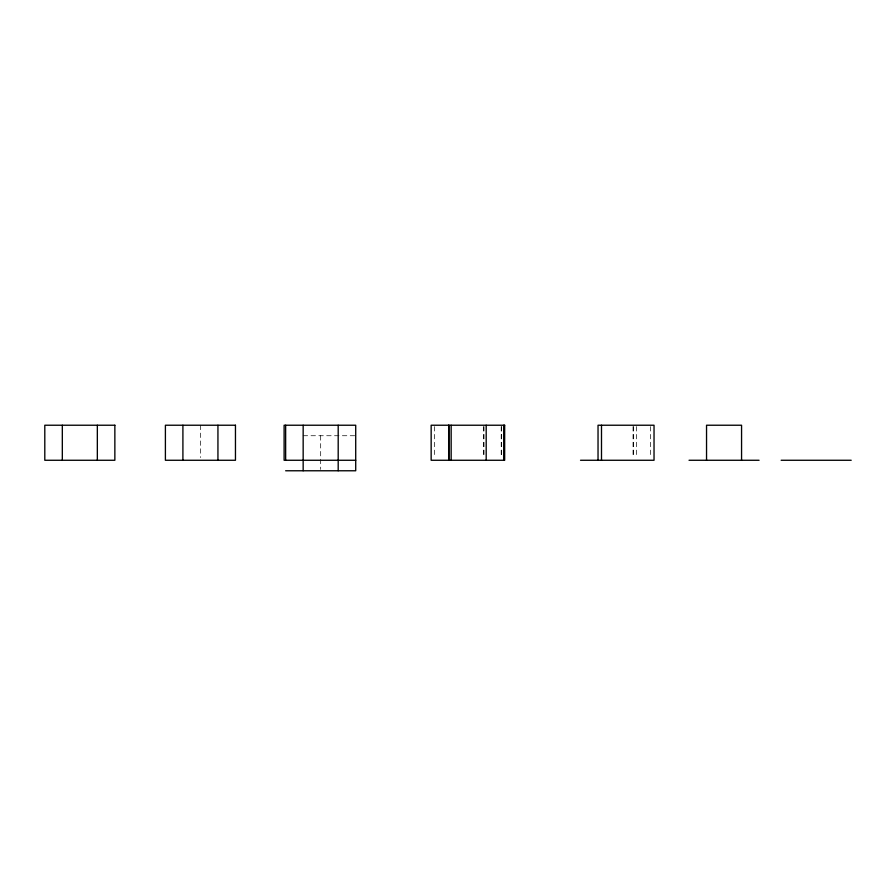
<?xml version="1.0" encoding="UTF-8"?>
<svg xmlns="http://www.w3.org/2000/svg" width="896" height="896" viewBox="0 0 896 896"><rect width="100%" height="100%" fill="white"/><g stroke="black" fill="none" stroke-linecap="round" stroke-linejoin="round"><path stroke-width="0.67" stroke-dasharray="4.48 3.36" d="M303.162 435.736L355.712 435.736M650.574 426.574L650.574 457.565M636.518 426.574L636.518 457.565M633.662 426.574L633.662 457.565M633.058 426.574L633.058 457.565M501.502 426.574L501.502 457.565M501.211 426.574L501.211 457.565M483.986 426.574L483.986 457.565M483.694 426.574L483.694 457.565M434.605 426.574L434.605 457.565M320.678 435.736L320.678 469.426M200.424 425.23L200.424 457.565"/><path stroke-width="1.34" d="M355.712 460.264L284.11 460.264L284.11 425.23L355.712 425.23L355.712 470.77L285.645 470.77M580.518 460.264L654.035 460.264L654.035 425.23L598.035 425.23L598.035 460.264M689.024 460.264L759.08 460.264M781.144 460.264L851.2 460.264M741.563 460.264L741.563 425.23L706.541 425.23L706.541 460.264M601.496 425.23L601.496 460.264M503.709 425.23L503.709 460.264M486.192 425.23L486.192 460.264M451.158 425.23L451.158 460.264M448.952 425.23L448.952 460.264M448.661 425.23L448.661 460.264M338.195 425.23L338.195 470.77M303.162 425.23L303.162 470.77M285.645 425.23L285.645 460.264M217.941 425.23L217.941 460.264M182.907 425.23L182.907 460.264M97.339 425.23L97.339 460.264M62.317 425.23L62.317 460.264M114.856 425.23L44.8 425.23L44.8 460.264L114.856 460.264L114.856 425.23M235.458 425.23L165.402 425.23L165.402 460.264L235.458 460.264L235.458 425.23M504.661 425.23L431.155 425.23L431.155 460.264L504.661 460.264L504.661 425.23"/></g></svg>
